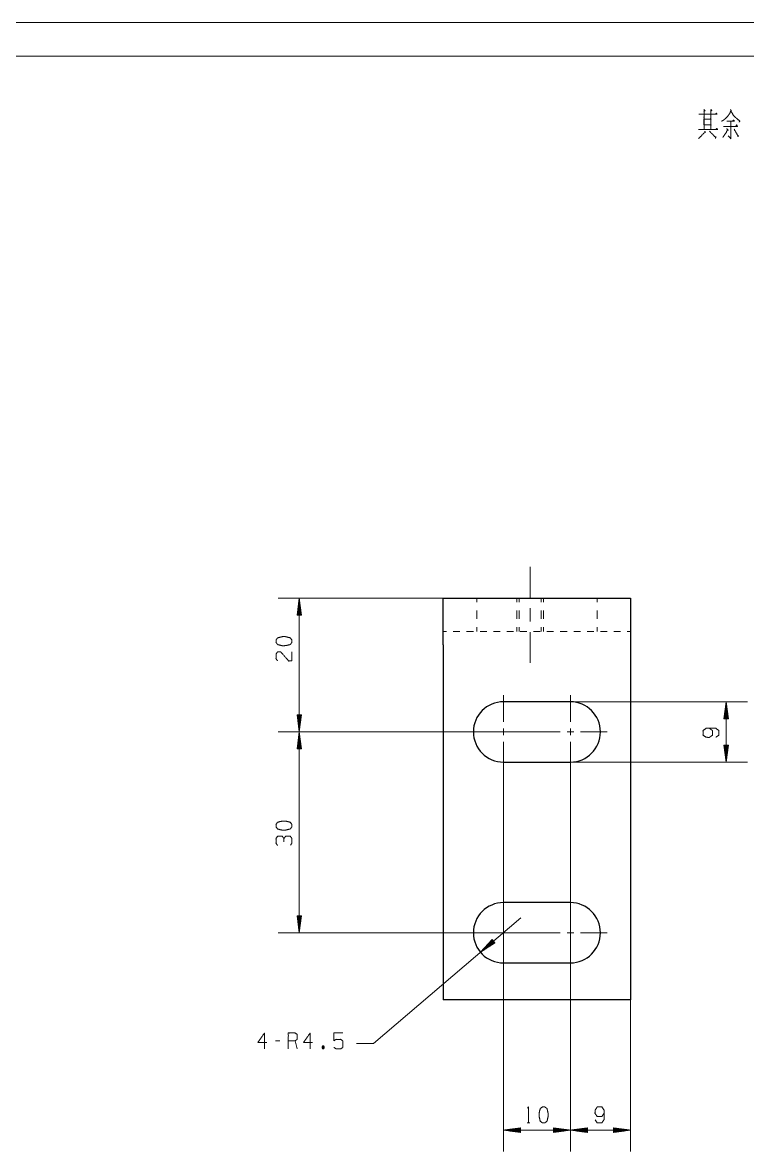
# Model space of a CAD drawing. Header units: millimetres. Extents: x 0 to 420, y 0 to 297.
# Drawn here: x 234.5 to 342.8, y 128.4 to 297 of the extents above; entities that cross this region are included whole.
import ezdxf

# ---------------------------------------------------------------- set-up
doc = ezdxf.new("R2010")
doc.units = ezdxf.units.MM
doc.layers.add('101', color=7, linetype='Continuous', true_color=0xffffff)

msp = doc.modelspace()

# ---------------------------------------------------------------- linework, layer by layer
at = {"layer": '101', "color": 133, "linetype": 'Continuous', "lineweight": 18}
for p, q in [((420, 297), (0, 297)), ((415, 292), (25, 292))]:
    msp.add_line(p, q, dxfattribs=at)
at = {"layer": '101', "color": 22, "linetype": 'Continuous', "lineweight": 18}
for p, q in [((297.35, 211.04), (272.65, 211.04)), ((275.82, 211.04), (275.49, 208.5)), ((275.8, 208.5), (275.8, 210.85)), ((276.16, 208.5), (275.82, 211.04)), ((275.82, 191.04), (275.82, 211.04)), ((275.85, 208.5), (275.85, 210.85)), ((275.59, 208.5), (275.59, 209.31)), ((275.64, 208.5), (275.64, 209.69)), ((275.69, 208.5), (275.69, 210.08)), ((275.74, 208.5), (275.74, 210.46)), ((275.9, 208.5), (275.9, 210.46)), ((275.95, 208.5), (275.95, 210.08)), ((276, 208.5), (276, 209.69)), ((276.05, 208.5), (276.05, 209.31)), ((275.49, 208.5), (275.49, 208.54)), ((275.49, 208.5), (275.49, 208.54)), ((275.49, 208.5), (276.16, 208.5)), ((275.54, 208.5), (275.54, 208.92)), ((276.1, 208.5), (276.1, 208.92)), ((276.15, 208.5), (276.15, 208.54)), ((276.15, 208.5), (276.15, 208.54)), ((325.35, 204.04), (325.35, 128.38)), ((316.35, 195.54), (342.82, 195.54)), ((339.64, 195.54), (339.31, 193)), ((339.47, 193), (339.47, 194.19)), ((339.52, 193), (339.52, 194.58)), ((339.57, 193), (339.57, 194.96)), ((339.62, 193), (339.62, 195.35)), ((339.98, 193), (339.64, 195.54)), ((339.64, 195.54), (339.64, 186.54)), ((339.67, 193), (339.67, 195.35)), ((339.72, 193), (339.72, 194.96)), ((339.77, 193), (339.77, 194.58)), ((339.82, 193), (339.82, 194.19)), ((275.49, 193.58), (275.49, 193.55)), ((275.49, 193.58), (275.49, 193.55)), ((275.49, 193.58), (275.82, 191.04)), ((276.16, 193.58), (275.49, 193.58)), ((275.54, 193.58), (275.54, 193.17)), ((275.59, 193.58), (275.59, 192.78)), ((275.64, 193.58), (275.64, 192.39)), ((275.69, 193.58), (275.69, 192.01)), ((275.74, 193.58), (275.74, 191.62)), ((275.8, 193.58), (275.8, 191.24)), ((275.82, 191.04), (276.16, 193.58)), ((275.85, 193.58), (275.85, 191.24)), ((275.9, 193.58), (275.9, 191.62)), ((275.95, 193.58), (275.95, 192.01)), ((276, 193.58), (276, 192.39)), ((276.05, 193.58), (276.05, 192.78)), ((276.1, 193.58), (276.1, 193.17)), ((276.15, 193.58), (276.15, 193.55)), ((276.15, 193.58), (276.15, 193.55)), ((339.31, 193), (339.31, 193.04)), ((339.31, 193), (339.31, 193.04)), ((339.31, 193), (339.98, 193)), ((339.36, 193), (339.36, 193.42)), ((339.41, 193), (339.41, 193.81)), ((339.87, 193), (339.87, 193.81)), ((339.92, 193), (339.92, 193.42)), ((339.97, 193), (339.97, 193.04)), ((339.97, 193), (339.97, 193.04)), ((310.85, 191.04), (272.65, 191.04)), ((310.85, 191.04), (272.65, 191.04)), ((275.82, 191.04), (275.49, 188.5)), ((275.8, 188.5), (275.8, 190.85)), ((276.16, 188.5), (275.82, 191.04)), ((275.82, 191.04), (275.82, 161.04)), ((275.85, 188.5), (275.85, 190.85)), ((275.54, 188.5), (275.54, 188.92)), ((275.59, 188.5), (275.59, 189.31)), ((275.64, 188.5), (275.64, 189.69)), ((275.69, 188.5), (275.69, 190.08)), ((275.74, 188.5), (275.74, 190.46)), ((275.9, 188.5), (275.9, 190.46)), ((275.95, 188.5), (275.95, 190.08)), ((276, 188.5), (276, 189.69)), ((276.05, 188.5), (276.05, 189.31)), ((276.1, 188.5), (276.1, 188.92)), ((339.31, 189.08), (339.31, 189.05)), ((339.31, 189.08), (339.64, 186.54)), ((339.31, 189.08), (339.31, 189.05)), ((339.98, 189.08), (339.31, 189.08)), ((339.36, 189.08), (339.36, 188.67)), ((339.41, 189.08), (339.41, 188.28)), ((339.47, 189.08), (339.47, 187.89)), ((339.52, 189.08), (339.52, 187.51)), ((339.57, 189.08), (339.57, 187.12)), ((339.62, 189.08), (339.62, 186.74)), ((339.64, 186.54), (339.98, 189.08)), ((339.67, 189.08), (339.67, 186.74)), ((339.72, 189.08), (339.72, 187.12)), ((339.77, 189.08), (339.77, 187.51)), ((339.82, 189.08), (339.82, 187.89)), ((339.87, 189.08), (339.87, 188.28)), ((339.92, 189.08), (339.92, 188.67)), ((339.97, 189.08), (339.97, 189.05)), ((339.97, 189.08), (339.97, 189.05)), ((275.49, 188.5), (275.49, 188.54)), ((275.49, 188.5), (275.49, 188.54)), ((275.49, 188.5), (276.16, 188.5)), ((276.15, 188.5), (276.15, 188.54)), ((276.15, 188.5), (276.15, 188.54)), ((306.35, 185.54), (306.35, 128.38)), ((316.35, 186.54), (342.82, 186.54)), ((316.35, 185.54), (316.35, 128.38)), ((316.35, 185.54), (316.35, 128.38)), ((275.49, 163.58), (275.49, 163.55)), ((275.49, 163.58), (275.49, 163.55)), ((275.49, 163.58), (275.82, 161.04)), ((276.16, 163.58), (275.49, 163.58)), ((275.54, 163.58), (275.54, 163.17)), ((275.59, 163.58), (275.59, 162.78)), ((275.64, 163.58), (275.64, 162.39)), ((275.69, 163.58), (275.69, 162.01)), ((275.74, 163.58), (275.74, 161.62)), ((275.8, 163.58), (275.8, 161.24)), ((275.82, 161.04), (276.16, 163.58)), ((275.85, 163.58), (275.85, 161.24)), ((275.9, 163.58), (275.9, 161.62)), ((275.95, 163.58), (275.95, 162.01)), ((276, 163.58), (276, 162.39)), ((276.05, 163.58), (276.05, 162.78)), ((276.1, 163.58), (276.1, 163.17)), ((276.15, 163.58), (276.15, 163.55)), ((276.15, 163.58), (276.15, 163.55)), ((308.97, 163.27), (286.93, 144.51)), ((310.85, 161.04), (272.65, 161.04)), ((304.64, 160.03), (302.93, 158.13)), ((302.93, 158.13), (305.08, 159.52)), ((304.84, 159.79), (303.06, 158.27)), ((304.88, 159.75), (303.09, 158.23)), ((304.81, 159.83), (303.32, 158.56)), ((304.91, 159.72), (303.42, 158.44)), ((304.78, 159.87), (303.58, 158.85)), ((304.94, 159.68), (303.74, 158.66)), ((304.75, 159.91), (303.84, 159.14)), ((304.98, 159.64), (304.07, 158.87)), ((304.71, 159.95), (304.1, 159.43)), ((304.68, 159.99), (304.36, 159.72)), ((305.01, 159.6), (304.4, 159.08)), ((304.65, 160.02), (304.62, 160)), ((304.65, 160.02), (304.62, 160)), ((305.08, 159.52), (304.64, 160.03)), ((305.04, 159.56), (304.72, 159.29)), ((305.08, 159.52), (305.05, 159.5)), ((305.08, 159.52), (305.05, 159.5)), ((286.93, 144.51), (284.39, 144.51)), ((308.89, 131.89), (306.35, 131.55)), ((316.35, 131.55), (306.35, 131.55)), ((306.35, 131.55), (308.89, 131.22)), ((308.89, 131.58), (306.55, 131.58)), ((308.89, 131.53), (306.55, 131.53)), ((308.89, 131.63), (306.93, 131.63)), ((308.89, 131.68), (307.32, 131.68)), ((308.89, 131.73), (307.7, 131.73)), ((308.89, 131.78), (308.09, 131.78)), ((308.89, 131.83), (308.48, 131.83)), ((308.89, 131.88), (308.86, 131.88)), ((308.89, 131.88), (308.86, 131.88)), ((308.89, 131.22), (308.89, 131.89)), ((313.81, 131.89), (313.81, 131.22)), ((316.35, 131.55), (313.81, 131.89)), ((313.81, 131.88), (313.85, 131.88)), ((313.81, 131.88), (313.85, 131.88)), ((313.81, 131.83), (314.23, 131.83)), ((313.81, 131.78), (314.62, 131.78)), ((313.81, 131.73), (315, 131.73)), ((313.81, 131.68), (315.39, 131.68)), ((313.81, 131.63), (315.78, 131.63)), ((313.81, 131.58), (316.16, 131.58)), ((313.81, 131.22), (316.35, 131.55)), ((313.81, 131.53), (316.16, 131.53)), ((318.89, 131.89), (316.35, 131.55)), ((316.35, 131.55), (318.89, 131.22)), ((325.35, 131.55), (316.35, 131.55)), ((318.89, 131.58), (316.55, 131.58)), ((318.89, 131.53), (316.55, 131.53)), ((318.89, 131.63), (316.93, 131.63)), ((318.89, 131.68), (317.32, 131.68)), ((318.89, 131.73), (317.7, 131.73)), ((318.89, 131.78), (318.09, 131.78)), ((318.89, 131.83), (318.48, 131.83)), ((318.89, 131.88), (318.86, 131.88)), ((318.89, 131.88), (318.86, 131.88)), ((318.89, 131.22), (318.89, 131.89)), ((322.81, 131.89), (322.81, 131.22)), ((325.35, 131.55), (322.81, 131.89)), ((322.81, 131.88), (322.85, 131.88)), ((322.81, 131.88), (322.85, 131.88)), ((322.81, 131.83), (323.23, 131.83)), ((322.81, 131.78), (323.62, 131.78)), ((322.81, 131.73), (324, 131.73)), ((322.81, 131.68), (324.39, 131.68)), ((322.81, 131.63), (324.78, 131.63)), ((322.81, 131.58), (325.16, 131.58)), ((322.81, 131.22), (325.35, 131.55)), ((322.81, 131.53), (325.16, 131.53)), ((308.89, 131.48), (306.93, 131.48)), ((308.89, 131.42), (307.32, 131.42)), ((308.89, 131.37), (307.7, 131.37)), ((308.89, 131.32), (308.09, 131.32)), ((308.89, 131.27), (308.48, 131.27)), ((308.89, 131.22), (308.86, 131.22)), ((308.89, 131.22), (308.86, 131.22)), ((313.81, 131.48), (315.78, 131.48)), ((313.81, 131.42), (315.39, 131.42)), ((313.81, 131.37), (315, 131.37)), ((313.81, 131.32), (314.62, 131.32)), ((313.81, 131.27), (314.23, 131.27)), ((313.81, 131.22), (313.85, 131.22)), ((313.81, 131.22), (313.85, 131.22)), ((318.89, 131.48), (316.93, 131.48)), ((318.89, 131.42), (317.32, 131.42)), ((318.89, 131.37), (317.7, 131.37)), ((318.89, 131.32), (318.09, 131.32)), ((318.89, 131.27), (318.48, 131.27)), ((318.89, 131.22), (318.86, 131.22)), ((318.89, 131.22), (318.86, 131.22)), ((322.81, 131.48), (324.78, 131.48)), ((322.81, 131.42), (324.39, 131.42)), ((322.81, 131.37), (324, 131.37)), ((322.81, 131.32), (323.62, 131.32)), ((322.81, 131.27), (323.23, 131.27)), ((322.81, 131.22), (322.85, 131.22)), ((322.81, 131.22), (322.85, 131.22))]:
    msp.add_line(p, q, dxfattribs=at)
at = {"layer": '101', "color": 251, "linetype": 'Continuous', "lineweight": 25}
for p, q in [((297.35, 211.04), (325.35, 211.04)), ((297.35, 204.04), (297.35, 151.04)), ((325.35, 204.04), (325.35, 151.04)), ((316.35, 195.54), (306.35, 195.54)), ((306.35, 186.54), (316.35, 186.54)), ((316.35, 165.54), (306.35, 165.54)), ((306.35, 156.54), (316.35, 156.54)), ((325.35, 151.04), (297.35, 151.04))]:
    msp.add_line(p, q, dxfattribs=at)
at = {"layer": '101', "color": 53, "linetype": 'Continuous', "lineweight": 18}
for p, q in [((302.35, 210.42), (302.35, 211.04)), ((308.35, 210.42), (308.35, 211.04)), ((308.7, 211.04), (308.7, 210.42)), ((312, 210.42), (312, 211.04)), ((312.35, 210.42), (312.35, 211.04)), ((320.35, 211.04), (320.35, 210.42)), ((302.35, 207.92), (302.35, 209.17)), ((308.35, 207.92), (308.35, 209.17)), ((308.7, 209.17), (308.7, 207.92)), ((312, 207.92), (312, 209.17)), ((312.35, 207.92), (312.35, 209.17)), ((320.35, 209.17), (320.35, 207.92)), ((297.85, 206.04), (297.35, 206.04)), ((299.85, 206.04), (298.85, 206.04)), ((301.85, 206.04), (300.85, 206.04)), ((302.35, 206.04), (302.35, 206.67)), ((303.85, 206.04), (302.85, 206.04)), ((305.85, 206.04), (304.85, 206.04)), ((307.85, 206.04), (306.85, 206.04)), ((308.35, 206.04), (308.35, 206.67)), ((308.7, 206.67), (308.7, 206.04)), ((309.85, 206.04), (308.85, 206.04)), ((311.85, 206.04), (310.85, 206.04)), ((312, 206.04), (312, 206.67)), ((312.35, 206.04), (312.35, 206.67)), ((313.85, 206.04), (312.85, 206.04)), ((315.85, 206.04), (314.85, 206.04)), ((317.85, 206.04), (316.85, 206.04)), ((319.85, 206.04), (318.85, 206.04)), ((320.35, 206.67), (320.35, 206.04)), ((321.85, 206.04), (320.85, 206.04)), ((323.85, 206.04), (322.85, 206.04)), ((325.35, 206.04), (324.85, 206.04))]:
    msp.add_line(p, q, dxfattribs=at)
at = {"layer": '101', "color": 151, "linetype": 'Continuous', "lineweight": 18}
for p, q in [((310.35, 207.54), (310.35, 209.55)), ((306.35, 192.54), (306.35, 196.54)), ((316.35, 192.54), (316.35, 196.54)), ((304.85, 191.04), (300.85, 191.04)), ((305.85, 191.04), (306.85, 191.04)), ((306.35, 190.54), (306.35, 191.54)), ((307.85, 191.04), (311.85, 191.04)), ((314.85, 191.04), (310.85, 191.04)), ((315.85, 191.04), (316.85, 191.04)), ((316.35, 190.54), (316.35, 191.54)), ((317.85, 191.04), (321.85, 191.04)), ((306.35, 189.54), (306.35, 185.54)), ((316.35, 189.54), (316.35, 185.54)), ((306.35, 162.54), (306.35, 166.54)), ((316.35, 162.54), (316.35, 166.54)), ((304.85, 161.04), (300.85, 161.04)), ((305.85, 161.04), (306.85, 161.04)), ((306.35, 160.54), (306.35, 161.54)), ((307.85, 161.04), (311.85, 161.04)), ((314.85, 161.04), (310.85, 161.04)), ((315.85, 161.04), (316.85, 161.04)), ((316.35, 160.54), (316.35, 161.54)), ((317.85, 161.04), (321.85, 161.04)), ((306.35, 159.54), (306.35, 155.54)), ((316.35, 159.54), (316.35, 155.54))]:
    msp.add_line(p, q, dxfattribs=at)
at = {"layer": '101', "color": 72, "linetype": 'Continuous', "lineweight": 18}
for p, q in [((272.92, 144.9), (272.25, 144.9)), ((275.53, 143.7), (275.19, 144.9)), ((279.32, 144.15), (279.48, 143.72)), ((309.87, 132.64), (310.3, 132.64))]:
    msp.add_line(p, q, dxfattribs=at)
at = {"layer": '101', "color": 251, "linetype": 'Continuous', "lineweight": 25}
for centre, start, end in [((306.35, 191.04), 90, 270), ((316.35, 191.04), 270, 90), ((306.35, 161.04), 90, 270), ((316.35, 161.04), 270, 90)]:
    msp.add_arc(centre, 4.5, start, end, dxfattribs=at)
at = {"layer": '101', "color": 72, "linetype": 'Continuous', "lineweight": 18}
for points, knots in [([(336.3, 284.01), (336.49, 283.86), (336.33, 283.71), (336.33, 284.01), (336.33, 281.01), (336.33, 283.3), (335.56, 283.3), (338.29, 283.3), (337.37, 283.3), (337.37, 283.98), (337.37, 281.01), (337.37, 282.59), (336.3, 282.59), (336.3, 281.73), (337.37, 281.73), (337.37, 281.01), (335.51, 281.01), (338.37, 281.01), (338.24, 281.2), (338.11, 281.01)], [0, 0, 0.009717, 0.01862, 0.030836, 0.152989, 0.24613, 0.277436, 0.388627, 0.426411, 0.453896, 0.574522, 0.638652, 0.681834, 0.716953, 0.760134, 0.789145, 0.864711, 0.9813, 0.99065, 1, 1]), ([(337.39, 283.79), (337.52, 283.9), (337.37, 284.01)], [0, 0, 0.471535, 1, 1]), ([(338.05, 283.3), (338.19, 283.49), (338.27, 283.3)], [0, 0, 0.529971, 1, 1]), ([(340.28, 284.01), (340.44, 283.86), (340.36, 283.9), (340.2, 283.45), (339.93, 283.08), (339.61, 282.74), (339.32, 282.48), (338.95, 282.25)], [0, 0, 0.086309, 0.12102, 0.309421, 0.490705, 0.673783, 0.828666, 1, 1]), ([(340.33, 283.79), (340.54, 283.49), (340.73, 283.11), (341.1, 282.78), (341.55, 282.4), (341.68, 282.29), (341.71, 282.29), (341.6, 282.14)], [0, 0, 0.16272, 0.348027, 0.570218, 0.82989, 0.906889, 0.918635, 1, 1]), ([(339.24, 281.5), (341.34, 281.5), (341.2, 281.73), (341.07, 281.43)], [0, 0, 0.780475, 0.877786, 1, 1]), ([(339.72, 282.25), (340.91, 282.25), (340.73, 282.44), (340.59, 282.25)], [0, 0, 0.707431, 0.863851, 1, 1]), ([(340.33, 282.25), (340.33, 279.66), (339.96, 280.08)], [0, 0, 0.823415, 1, 1]), ([(336.44, 280.79), (336.54, 280.6), (336.52, 280.68), (335.51, 279.66)], [0, 0, 0.125001, 0.171159, 1, 1]), ([(337.13, 280.79), (338.11, 279.81), (338.11, 280), (338.05, 279.66)], [0, 0, 0.723289, 0.821343, 1, 1]), ([(339.72, 281.16), (339.96, 280.9), (339.9, 281.01), (339.16, 279.85)], [0, 0, 0.190889, 0.257814, 1, 1]), ([(340.83, 281.09), (341.44, 280), (341.47, 280.15), (341.42, 279.93)], [0, 0, 0.764772, 0.858208, 1, 1]), ([(274.73, 204.76), (274.48, 205.09), (273.78, 205.27), (273.3, 205.27), (272.58, 205.09), (272.35, 204.76), (272.35, 204.42), (272.58, 204.09), (273.3, 203.91), (273.78, 203.93), (274.48, 204.09), (274.73, 204.42), (274.73, 204.76)], [0, 0, 0.067524, 0.183971, 0.260582, 0.380942, 0.446139, 0.500306, 0.565503, 0.685863, 0.762527, 0.87831, 0.945833, 1, 1]), ([(272.58, 201.65), (272.35, 201.97), (272.35, 202.66), (272.58, 202.99), (273.05, 202.99), (274.25, 201.63), (274.73, 201.65), (274.73, 202.99)], [0, 0, 0.069691, 0.192976, 0.265274, 0.350226, 0.674741, 0.759752, 1, 1]), ([(338.08, 190.24), (338.55, 190.56), (338.55, 191.25), (338.08, 191.58), (336.65, 191.58), (336.18, 191.25), (336.18, 190.56), (336.65, 190.24), (337.13, 190.22), (337.6, 190.56), (337.6, 191.25), (337.13, 191.58)], [0, 0, 0.076855, 0.169523, 0.247727, 0.439297, 0.517501, 0.610169, 0.687024, 0.750926, 0.829128, 0.921797, 1, 1]), ([(274.73, 177.21), (274.48, 177.55), (273.78, 177.72), (273.3, 177.72), (272.58, 177.55), (272.35, 177.21), (272.35, 176.87), (272.58, 176.54), (273.3, 176.36), (273.78, 176.38), (274.48, 176.54), (274.73, 176.87), (274.73, 177.21)], [0, 0, 0.067524, 0.183971, 0.260582, 0.380942, 0.446139, 0.500306, 0.565503, 0.685863, 0.762527, 0.87831, 0.945833, 1, 1]), ([(273.53, 175.11), (273.3, 175.45), (272.58, 175.45), (272.35, 175.11), (272.35, 174.42), (272.58, 174.08)], [0, 0, 0.153877, 0.429855, 0.583732, 0.846129, 1, 1]), ([(274.5, 174.1), (274.73, 174.42), (274.73, 175.11), (274.5, 175.45), (273.78, 175.45), (273.53, 175.11), (273.53, 174.6)], [0, 0, 0.124118, 0.343686, 0.472446, 0.703378, 0.836734, 1, 1]), ([(270.98, 144.65), (269.63, 144.65), (270.64, 146.07), (270.64, 143.7)], [0, 0, 0.245869, 0.565294, 1, 1]), ([(274.19, 143.7), (274.19, 146.07), (275.19, 146.07), (275.53, 145.85), (275.53, 145.12), (275.19, 144.9), (274.19, 144.9)], [0, 0, 0.400952, 0.571036, 0.639278, 0.761673, 0.829915, 1, 1]), ([(277.81, 144.65), (276.46, 144.65), (277.47, 146.07), (277.47, 143.7)], [0, 0, 0.245868, 0.565295, 1, 1]), ([(281, 143.92), (281.33, 143.7), (282.02, 143.7), (282.36, 143.92), (282.36, 144.87), (282.02, 145.12), (281.33, 145.12), (281, 144.9), (281, 146.07), (282.36, 146.07)], [0, 0, 0.062226, 0.168341, 0.23057, 0.376816, 0.441266, 0.547381, 0.609609, 0.790491, 1, 1]), ([(279.32, 143.72), (279.48, 143.72), (279.57, 143.95), (279.48, 144.15), (279.32, 144.15), (279.23, 143.95), (279.32, 143.72), (279.48, 144.15)], [0, 0, 0.093978, 0.236781, 0.365956, 0.459934, 0.589109, 0.731912, 1, 1]), ([(309.94, 134.82), (310.08, 135.02), (310.08, 132.64)], [0, 0, 0.093486, 1, 1]), ([(312.52, 132.64), (312.86, 132.89), (313.03, 133.59), (313.03, 134.07), (312.86, 134.79), (312.52, 135.02), (312.18, 135.02), (311.85, 134.79), (311.67, 134.07), (311.69, 133.59), (311.85, 132.89), (312.18, 132.64), (312.52, 132.64)], [0, 0, 0.067526, 0.183973, 0.260585, 0.380944, 0.446143, 0.500306, 0.565505, 0.685864, 0.762529, 0.878311, 0.945837, 1, 1]), ([(320.05, 133.12), (320.37, 132.64), (321.06, 132.64), (321.39, 133.12), (321.39, 134.54), (321.06, 135.02), (320.37, 135.02), (320.05, 134.54), (320.03, 134.07), (320.37, 133.59), (321.06, 133.59), (321.39, 134.07)], [0, 0, 0.076857, 0.169525, 0.247729, 0.439296, 0.5175, 0.610168, 0.687024, 0.750924, 0.829128, 0.921796, 1, 1])]:
    msp.add_open_spline(points, degree=1, knots=knots, dxfattribs=at)
at = {"layer": '101', "color": 151, "linetype": 'Continuous', "lineweight": 18}
for points, knots in [([(310.35, 211.13), (310.35, 212.54), (310.35, 215.72)], [0, 0, 0.307403, 1, 1]), ([(310.35, 201.37), (310.35, 202.96), (310.35, 205.95)], [0, 0, 0.346298, 1, 1])]:
    msp.add_open_spline(points, degree=1, knots=knots, dxfattribs=at)
at = {"layer": '101', "color": 251, "linetype": 'Continuous', "lineweight": 25}
for points, knots in [([(297.35, 204.04), (297.35, 205.26), (297.35, 207.54), (297.35, 209.41), (297.35, 210.62), (297.35, 211.04)], [0, 0, 0.173647, 0.5, 0.766045, 0.939692, 1, 1]), ([(325.35, 211.04), (325.35, 210.62), (325.35, 209.41), (325.35, 208.54), (325.35, 206.44), (325.35, 204.04)], [0, 0, 0.060308, 0.233955, 0.357214, 0.657979, 1, 1])]:
    msp.add_open_spline(points, degree=1, knots=knots, dxfattribs=at)

doc.saveas('drawing.dxf')
